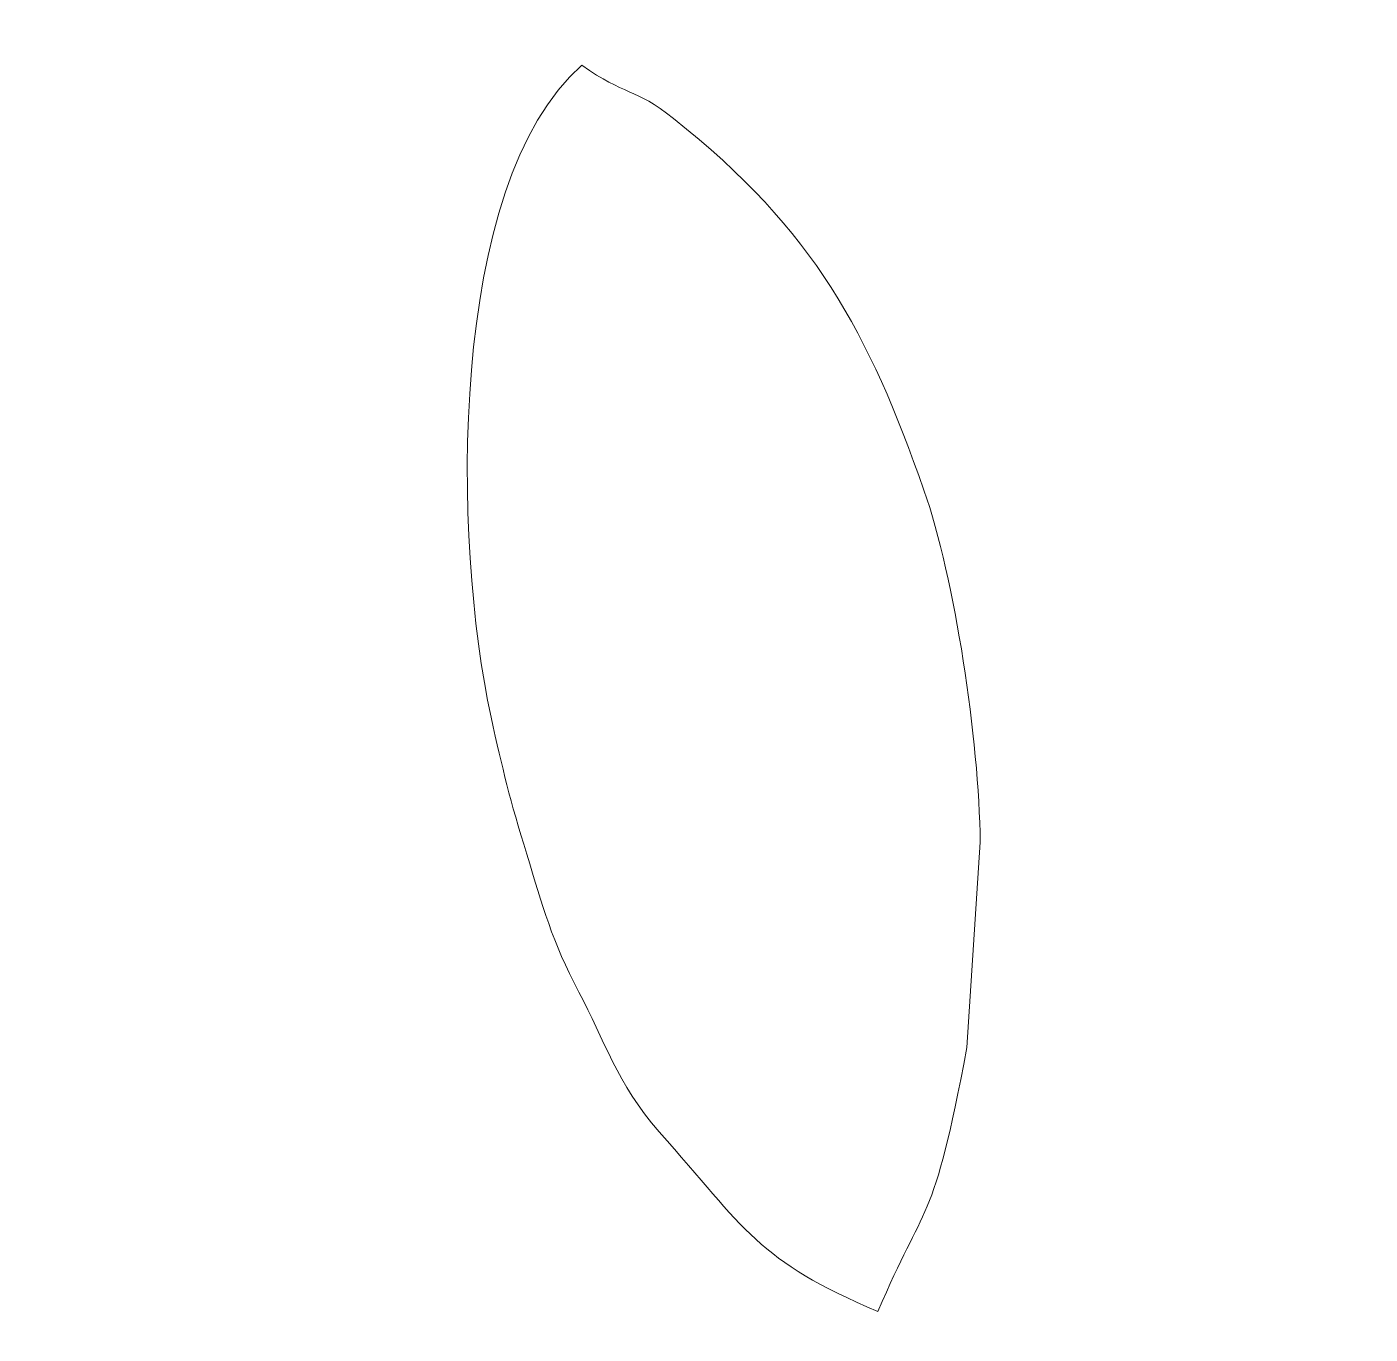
# Model space of a CAD drawing. Header units: centimetres. Extents: x -93 to 55, y -22 to 19.
# Drawn here: x 8.838 to 9.677, y 14.715 to 15.53 of the extents above; entities that cross this region are included whole.
import ezdxf

# ---------------------------------------------------------------- set-up
doc = ezdxf.new("R2010")
doc.units = ezdxf.units.CM
doc.header["$MEASUREMENT"] = 0
doc.layers.add('layer 1', color=7, linetype='Continuous')

msp = doc.modelspace()

# ---------------------------------------------------------------- linework, layer by layer
at = {"layer": 'layer 1', "color": 250, "lineweight": 9}
for points, knots in [([(5.06317, 18.49974), (5.06317, 18.49974), (5.66617, 18.49974), (5.66617, 18.49974), (5.66617, 18.49974), (5.66617, 18.49974), (6.26916, 18.49974), (6.26916, 18.49974), (6.26916, 18.49974), (6.26916, 18.49974), (6.24249, 18.69974), (6.24249, 18.69974), (6.24249, 18.69974), (6.24249, 18.69974), (6.26916, 18.89974), (6.26916, 18.89974), (6.26916, 18.89974), (6.26916, 18.89974), (6.93582, 18.89974), (6.93582, 18.89974), (6.93582, 18.89974), (6.93582, 18.89974), (7.60249, 18.89974), (7.60249, 18.89974), (7.60249, 18.89974), (7.60249, 18.89974), (7.62916, 18.69974), (7.62916, 18.69974), (7.62916, 18.69974), (7.62916, 18.69974), (7.60249, 18.49974), (7.60249, 18.49974), (7.60249, 18.49974), (7.60249, 18.49974), (8.48876, 18.49974), (8.48876, 18.49974), (8.48876, 18.49974), (8.48876, 18.49974), (9.37502, 18.49974), (9.37502, 18.49974), (9.37502, 18.49974), (9.37502, 18.49974), (9.34836, 18.69974), (9.34836, 18.69974), (9.34836, 18.69974), (9.34836, 18.69974), (9.37502, 18.89974), (9.37502, 18.89974), (9.37502, 18.89974), (9.37502, 18.89974), (10.04169, 18.89974), (10.04169, 18.89974), (10.04169, 18.89974), (10.04169, 18.89974), (10.70836, 18.89974), (10.70836, 18.89974), (10.70836, 18.89974), (10.70836, 18.89974), (10.73502, 18.69974), (10.73502, 18.69974), (10.73502, 18.69974), (10.73502, 18.69974), (10.70836, 18.49974), (10.70836, 18.49974), (10.70836, 18.49974), (10.70836, 18.49974), (11.91436, 18.49974), (11.91436, 18.49974), (11.91436, 18.49974), (11.91436, 18.49974), (11.91436, 5.16641), (11.91436, 5.16641), (11.91436, 5.16641), (11.91436, 5.16641), (11.31136, 5.16641), (11.31136, 5.16641), (11.31136, 5.16641), (11.31136, 5.16641), (10.70836, 5.16641), (10.70836, 5.16641), (10.70836, 5.16641), (10.70836, 5.16641), (10.73502, 4.96641), (10.73502, 4.96641), (10.73502, 4.96641), (10.73502, 4.96641), (10.70836, 4.76641), (10.70836, 4.76641), (10.70836, 4.76641), (10.70836, 4.76641), (10.04169, 4.76641), (10.04169, 4.76641), (10.04169, 4.76641), (10.04169, 4.76641), (9.37502, 4.76641), (9.37502, 4.76641), (9.37502, 4.76641), (9.37502, 4.76641), (9.34836, 4.96641), (9.34836, 4.96641), (9.34836, 4.96641), (9.34836, 4.96641), (9.37502, 5.16641), (9.37502, 5.16641), (9.37502, 5.16641), (9.37502, 5.16641), (8.48876, 5.16641), (8.48876, 5.16641), (8.48876, 5.16641), (8.48876, 5.16641), (7.60249, 5.16641), (7.60249, 5.16641), (7.60249, 5.16641), (7.60249, 5.16641), (7.62916, 4.96641), (7.62916, 4.96641), (7.62916, 4.96641), (7.62916, 4.96641), (7.60249, 4.76641), (7.60249, 4.76641), (7.60249, 4.76641), (7.60249, 4.76641), (6.93582, 4.76641), (6.93582, 4.76641), (6.93582, 4.76641), (6.93582, 4.76641), (6.26916, 4.76641), (6.26916, 4.76641), (6.26916, 4.76641), (6.26916, 4.76641), (6.24249, 4.96641), (6.24249, 4.96641), (6.24249, 4.96641), (6.24249, 4.96641), (6.26916, 5.16641), (6.26916, 5.16641), (6.26916, 5.16641), (6.26916, 5.16641), (5.06317, 5.16641), (5.06317, 5.16641), (5.06317, 5.16641), (5.06317, 5.16641), (5.06317, 18.49974), (5.06317, 18.49974)], [0, 0, 0, 0, 0.027027, 0.027027, 0.027027, 0.027027, 0.054054, 0.054054, 0.054054, 0.054054, 0.081081, 0.081081, 0.081081, 0.081081, 0.108108, 0.108108, 0.108108, 0.108108, 0.135135, 0.135135, 0.135135, 0.135135, 0.162162, 0.162162, 0.162162, 0.162162, 0.189189, 0.189189, 0.189189, 0.189189, 0.216216, 0.216216, 0.216216, 0.216216, 0.243243, 0.243243, 0.243243, 0.243243, 0.27027, 0.27027, 0.27027, 0.27027, 0.297297, 0.297297, 0.297297, 0.297297, 0.324324, 0.324324, 0.324324, 0.324324, 0.351351, 0.351351, 0.351351, 0.351351, 0.378378, 0.378378, 0.378378, 0.378378, 0.405405, 0.405405, 0.405405, 0.405405, 0.432432, 0.432432, 0.432432, 0.432432, 0.459459, 0.459459, 0.459459, 0.459459, 0.486486, 0.486486, 0.486486, 0.486486, 0.513514, 0.513514, 0.513514, 0.513514, 0.540541, 0.540541, 0.540541, 0.540541, 0.567568, 0.567568, 0.567568, 0.567568, 0.594595, 0.594595, 0.594595, 0.594595, 0.621622, 0.621622, 0.621622, 0.621622, 0.648649, 0.648649, 0.648649, 0.648649, 0.675676, 0.675676, 0.675676, 0.675676, 0.702703, 0.702703, 0.702703, 0.702703, 0.72973, 0.72973, 0.72973, 0.72973, 0.756757, 0.756757, 0.756757, 0.756757, 0.783784, 0.783784, 0.783784, 0.783784, 0.810811, 0.810811, 0.810811, 0.810811, 0.837838, 0.837838, 0.837838, 0.837838, 0.864865, 0.864865, 0.864865, 0.864865, 0.891892, 0.891892, 0.891892, 0.891892, 0.918919, 0.918919, 0.918919, 0.918919, 0.945946, 0.945946, 0.945946, 0.945946, 1, 1, 1, 1]), ([(9.23293, 14.84091), (9.20626, 14.87106), (9.1988, 14.89839), (9.1829, 14.92805), (9.1829, 14.92805), (9.16585, 14.95993), (9.16052, 14.98137), (9.15034, 15.01411), (9.15034, 15.01411), (9.13977, 15.04821), (9.1353, 15.06674), (9.12812, 15.09953), (9.12812, 15.09953), (9.10413, 15.20901), (9.10038, 15.43193), (9.18469, 15.5065), (9.18469, 15.5065), (9.21184, 15.48722), (9.21738, 15.49277), (9.24198, 15.47321), (9.24198, 15.47321), (9.33032, 15.40303), (9.36369, 15.33933), (9.39817, 15.24123), (9.39817, 15.24123), (9.41745, 15.18639), (9.43258, 15.08517), (9.43329, 15.02151), (9.43329, 15.02151), (9.43329, 15.02151), (9.42498, 14.89343), (9.42498, 14.89343), (9.42498, 14.89343), (9.40362, 14.7793), (9.39888, 14.79845), (9.36946, 14.72871), (9.36946, 14.72871), (9.29442, 14.76037), (9.28685, 14.77995), (9.23293, 14.84091)], [0, 0, 0, 0, 0.090909, 0.090909, 0.090909, 0.090909, 0.181818, 0.181818, 0.181818, 0.181818, 0.272727, 0.272727, 0.272727, 0.272727, 0.363636, 0.363636, 0.363636, 0.363636, 0.454545, 0.454545, 0.454545, 0.454545, 0.545455, 0.545455, 0.545455, 0.545455, 0.636364, 0.636364, 0.636364, 0.636364, 0.727273, 0.727273, 0.727273, 0.727273, 0.818182, 0.818182, 0.818182, 0.818182, 1, 1, 1, 1])]:
    msp.add_open_spline(points, degree=3, knots=knots, dxfattribs=at)

doc.saveas('drawing.dxf')
